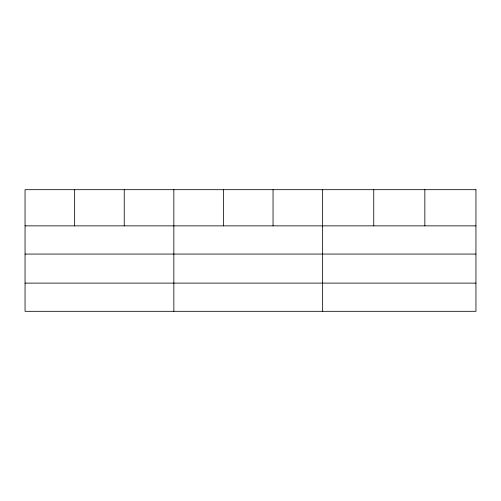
<?xml version="1.0" encoding="UTF-8"?>
<svg xmlns="http://www.w3.org/2000/svg" width="501" height="501" viewBox="0 0 501 501"><rect width="100%" height="100%" fill="white"/><g stroke="black" fill="none" stroke-linecap="round" stroke-linejoin="round"><path stroke-width="0.75" d="M25.05 225.863L475.95 225.863M25.05 254.063L475.95 254.063M25.05 283.115L475.95 283.115M424.848 189.685L424.848 225.863M373.746 189.685L373.746 225.863M322.644 189.685L322.644 311.315M273.045 189.685L273.045 225.863M223.446 189.685L223.446 225.863M173.847 189.685L173.847 311.315M124.248 189.685L124.248 225.863M74.649 189.685L74.649 225.863M475.95 189.685L25.05 189.685L25.05 311.315L475.95 311.315L475.95 189.685"/></g></svg>
